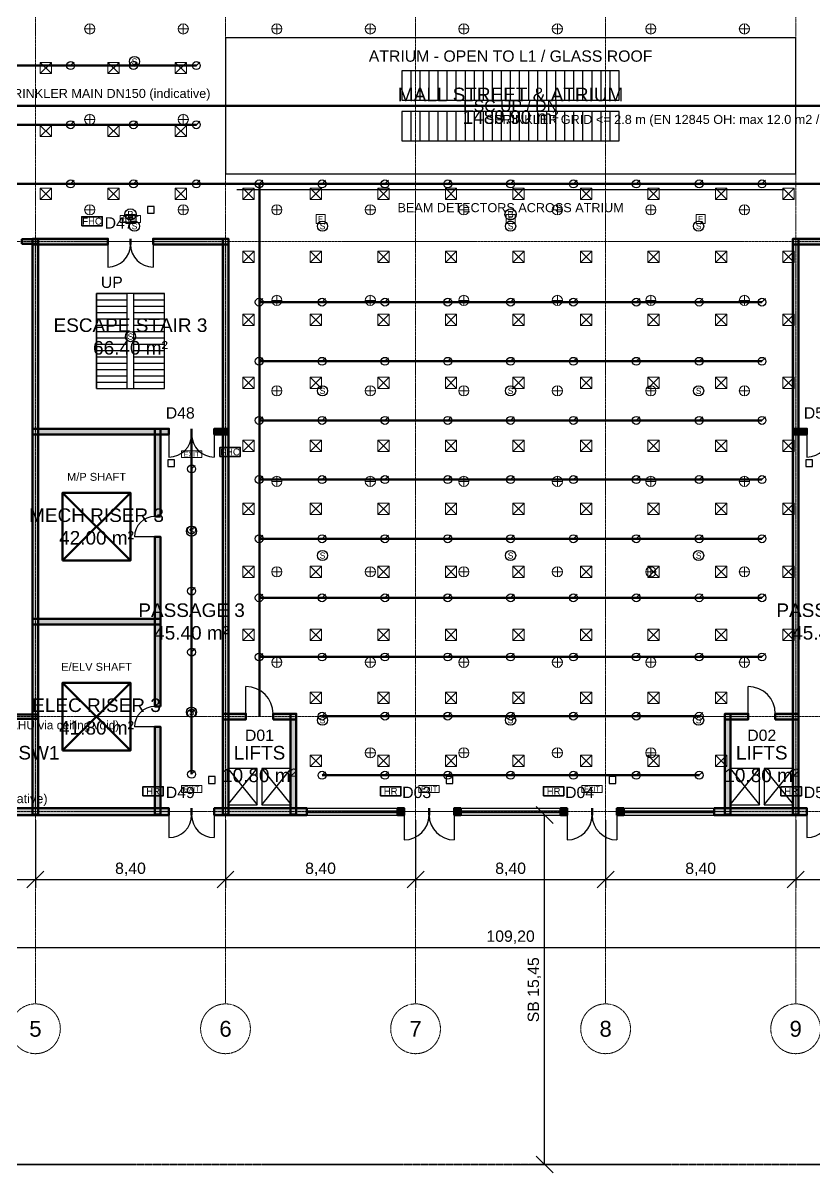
# Model space of a CAD drawing. Header units: millimetres. Extents: x -5300 to 125300, y -375 to 90375.
# Drawn here: x 38450 to 73409, y -375 to 50462 of the extents above; entities that cross this region are included whole.
import ezdxf
from ezdxf.enums import TextEntityAlignment as Align

# ---------------------------------------------------------------- set-up
doc = ezdxf.new("R2010")
doc.units = ezdxf.units.MM
doc.linetypes.add('CENTER', pattern=[5.08, 3.175, -0.635, 0.635, -0.635])
doc.linetypes.add('PHANTOM', pattern=[6.35, 3.175, -0.635, 0.635, -0.635, 0.635, -0.635])
for name, color, linetype, lineweight in [('A-ACHSEN', 1, 'CENTER', 13), ('A-FENSTER', 5, 'Continuous', 25), ('A-FLOR-EVTR', 251, 'Continuous', 25), ('A-FLOR-OTLN', 253, 'Continuous', 25), ('A-FLOR-STRS', 252, 'Continuous', 25), ('A-LAGEPLAN-GRENZE', 1, 'PHANTOM', 35), ('A-MASS', 1, 'Continuous', 18), ('A-OEFFNUNG-NR', 2, 'Continuous', 18), ('A-RAUM-STEMPEL', 2, 'Continuous', 18), ('A-SCHRAFFUR', 8, 'Continuous', 9), ('A-TUER', 3, 'Continuous', 25), ('A-WAND-TRAG', 7, 'Continuous', 50), ('E-ANNO-TEXT', 52, 'Continuous', 18), ('E-DB', 6, 'Continuous', 50), ('E-FALM', 230, 'Continuous', 25), ('E-LITE', 2, 'Continuous', 18), ('E-LITE-EMER', 40, 'Continuous', 18), ('FP-ANNO-TEXT', 14, 'Continuous', 18), ('FP-HOSE', 20, 'Continuous', 35), ('FP-SPRK-HEAD', 1, 'Continuous', 25), ('FP-SPRK-PIPE', 12, 'Continuous', 50), ('M-ANNO-TEXT', 150, 'Continuous', 18), ('M-HVAC-EQPT', 30, 'Continuous', 50), ('M-HVAC-SCD', 4, 'Continuous', 18)]:
    doc.layers.add(name, color=color, linetype=linetype, lineweight=lineweight)
doc.styles.add('DE-ARIAL', font='arial.ttf')
doc.dimstyles.new('DE-100-M', dxfattribs={"dimscale": 250, "dimtxt": 2, "dimasz": 1.5, "dimexe": 1.5, "dimexo": 1.5, "dimgap": 0.8, "dimtad": 1, "dimlfac": 0.001, "dimzin": 0, "dimtxsty": 'DE-ARIAL', "dimtsz": 1.5, "dimcen": 2.5, "dimclrd": 256, "dimclre": 256, "dimclrt": 256, "dimazin": 3, "dimtfac": 1, "dimtmove": 0, "dimatfit": 3, "dimarcsym": 0})

msp = doc.modelspace()

# ---------------------------------------------------------------- hatches: boundary and pattern name
at = {"layer": 'A-SCHRAFFUR'}
for points in [[(38400, 40700), (39100, 40700), (39100, 40900), (38400, 40900)], [(38875, 40675), (42200, 40675), (42200, 40925), (38875, 40925)], [(39125, 15475), (39125, 40925), (38875, 40925), (38875, 15475)], [(44200, 40675), (47525, 40675), (47525, 40925), (44200, 40925)], [(47525, 15475), (47525, 40925), (47275, 40925), (47275, 15475)], [(72475, 40675), (75800, 40675), (75800, 40925), (72475, 40925)], [(72725, 15475), (72725, 40925), (72475, 40925), (72475, 15475)], [(38875, 32275), (44900, 32275), (44900, 32525), (38875, 32525)], [(44525, 28650), (44525, 32525), (44275, 32525), (44275, 28650)], [(46900, 32275), (47525, 32275), (47525, 32525), (46900, 32525)], [(72475, 32275), (73100, 32275), (73100, 32525), (72475, 32525)], [(44525, 20250), (44525, 27750), (44275, 27750), (44275, 20250)], [(38875, 23875), (44525, 23875), (44525, 24125), (38875, 24125)], [(35300, 19700), (39100, 19700), (39100, 19900), (35300, 19900)], [(47275, 19675), (48300, 19675), (48300, 19925), (47275, 19925)], [(49500, 19675), (50525, 19675), (50525, 19925), (49500, 19925)], [(50525, 15475), (50525, 19925), (50275, 19925), (50275, 15475)], [(69475, 19675), (70500, 19675), (70500, 19925), (69475, 19925)], [(69725, 15475), (69725, 19925), (69475, 19925), (69475, 15475)], [(71700, 19675), (72725, 19675), (72725, 19925), (71700, 19925)], [(44525, 15475), (44525, 19350), (44275, 19350), (44275, 15475)], [(37500, 15450), (44900, 15450), (44900, 15750), (37500, 15750)], [(46900, 15450), (51000, 15450), (51000, 15750), (46900, 15750)], [(55000, 15450), (55300, 15450), (55300, 15750), (55000, 15750)], [(57500, 15450), (57800, 15450), (57800, 15750), (57500, 15750)], [(62200, 15450), (62500, 15450), (62500, 15750), (62200, 15750)], [(64700, 15450), (65000, 15450), (65000, 15750), (64700, 15750)], [(69000, 15450), (73100, 15450), (73100, 15750), (69000, 15750)]]:
    msp.add_hatch(color=256, dxfattribs=at).paths.add_polyline_path(points)

# ---------------------------------------------------------------- linework, layer by layer
at = {"layer": 'A-ACHSEN'}
for p, q in [((39000, 7100), (39000, 86500)), ((47400, 7100), (47400, 86500)), ((55800, 7100), (55800, 86500)), ((64200, 7100), (64200, 86500)), ((72600, 7100), (72600, 86500)), ((-3100, 40800), (123100, 40800)), ((-3100, 19800), (123100, 19800)), ((-3100, 15600), (123100, 15600))]:
    msp.add_line(p, q, dxfattribs=at)
for centre in [(39000, 6000), (47400, 6000), (55800, 6000), (64200, 6000), (72600, 6000)]:
    msp.add_circle(centre, 1100, dxfattribs=at)
at = {"layer": 'A-FENSTER'}
for p, q in [((51000, 15750), (55000, 15750)), ((51000, 15637.5), (55000, 15637.5)), ((51000, 15562.5), (55000, 15562.5)), ((51000, 15450), (55000, 15450)), ((57800, 15750), (62200, 15750)), ((57800, 15637.5), (62200, 15637.5)), ((57800, 15562.5), (62200, 15562.5)), ((57800, 15450), (62200, 15450)), ((65000, 15750), (69000, 15750)), ((65000, 15637.5), (69000, 15637.5)), ((65000, 15562.5), (69000, 15562.5)), ((65000, 15450), (69000, 15450))]:
    msp.add_line(p, q, dxfattribs=at)
at = {"layer": 'A-FLOR-EVTR'}
for p, q in [((55600, 47050), (55600, 48350)), ((56000, 47050), (56000, 48350)), ((56400, 47050), (56400, 48350)), ((56800, 47050), (56800, 48350)), ((57200, 47050), (57200, 48350)), ((57600, 47050), (57600, 48350)), ((58000, 47050), (58000, 48350)), ((58400, 47050), (58400, 48350)), ((58800, 47050), (58800, 48350)), ((59200, 47050), (59200, 48350)), ((59600, 47050), (59600, 48350)), ((60000, 47050), (60000, 48350)), ((60400, 47050), (60400, 48350)), ((60800, 47050), (60800, 48350)), ((61200, 47050), (61200, 48350)), ((61600, 47050), (61600, 48350)), ((62000, 47050), (62000, 48350)), ((62400, 47050), (62400, 48350)), ((62800, 47050), (62800, 48350)), ((63200, 47050), (63200, 48350)), ((63600, 47050), (63600, 48350)), ((64000, 47050), (64000, 48350)), ((64400, 47050), (64400, 48350)), ((55600, 45250), (55600, 46550)), ((56000, 45250), (56000, 46550)), ((56400, 45250), (56400, 46550)), ((56800, 45250), (56800, 46550)), ((57200, 45250), (57200, 46550)), ((57600, 45250), (57600, 46550)), ((58000, 45250), (58000, 46550)), ((58400, 45250), (58400, 46550)), ((58800, 45250), (58800, 46550)), ((59200, 45250), (59200, 46550)), ((59600, 45250), (59600, 46550)), ((60000, 45250), (60000, 46550)), ((60400, 45250), (60400, 46550)), ((60800, 45250), (60800, 46550)), ((61200, 45250), (61200, 46550)), ((61600, 45250), (61600, 46550)), ((62000, 45250), (62000, 46550)), ((62400, 45250), (62400, 46550)), ((62800, 45250), (62800, 46550)), ((63200, 45250), (63200, 46550)), ((63600, 45250), (63600, 46550)), ((64000, 45250), (64000, 46550)), ((64400, 45250), (64400, 46550)), ((47500, 15900), (48800, 17500)), ((47500, 17500), (48800, 15900)), ((49000, 15900), (50300, 17500)), ((49000, 17500), (50300, 15900)), ((69700, 15900), (71000, 17500)), ((69700, 17500), (71000, 15900)), ((71200, 15900), (72500, 17500)), ((71200, 17500), (72500, 15900))]:
    msp.add_line(p, q, dxfattribs=at)
for points in [[(55200, 47050), (64800, 47050), (64800, 48350), (55200, 48350)], [(55200, 45250), (64800, 45250), (64800, 46550), (55200, 46550)], [(47500, 15900), (48800, 15900), (48800, 17500), (47500, 17500)], [(49000, 15900), (50300, 15900), (50300, 17500), (49000, 17500)], [(69700, 15900), (71000, 15900), (71000, 17500), (69700, 17500)], [(71200, 15900), (72500, 15900), (72500, 17500), (71200, 17500)]]:
    msp.add_lwpolyline(points, close=True, dxfattribs=at)
at = {"layer": 'A-FLOR-OTLN'}
msp.add_lwpolyline([(47400, 43800), (72600, 43800), (72600, 49800), (47400, 49800)], close=True, dxfattribs=at)
at = {"layer": 'A-FLOR-STRS'}
for p, q in [((41700, 38500), (43050, 38500)), ((41700, 34300), (41700, 38500)), ((41700, 38220), (43050, 38220)), ((43050, 34300), (43050, 38500)), ((43350, 38500), (44700, 38500)), ((43350, 34300), (43350, 38500)), ((43350, 38220), (44700, 38220)), ((44700, 34300), (44700, 38500)), ((41700, 37940), (43050, 37940)), ((41700, 37660), (43050, 37660)), ((43350, 37940), (44700, 37940)), ((43350, 37660), (44700, 37660)), ((41700, 37380), (43050, 37380)), ((43350, 37380), (44700, 37380)), ((41700, 37100), (43050, 37100)), ((41700, 36820), (43050, 36820)), ((43350, 37100), (44700, 37100)), ((43350, 36820), (44700, 36820)), ((41700, 36540), (43050, 36540)), ((41700, 36260), (43050, 36260)), ((43350, 36540), (44700, 36540)), ((43350, 36260), (44700, 36260)), ((41700, 35980), (43050, 35980)), ((41700, 35700), (43050, 35700)), ((43350, 35980), (44700, 35980)), ((43350, 35700), (44700, 35700)), ((41700, 35420), (43050, 35420)), ((41700, 35140), (43050, 35140)), ((43350, 35420), (44700, 35420)), ((43350, 35140), (44700, 35140)), ((41700, 34860), (43050, 34860)), ((41700, 34580), (43050, 34580)), ((43350, 34860), (44700, 34860)), ((43350, 34580), (44700, 34580)), ((41700, 34300), (43050, 34300)), ((43350, 34300), (44700, 34300))]:
    msp.add_line(p, q, dxfattribs=at)
msp.add_lwpolyline([(41700, 34300), (44700, 34300), (44700, 38500), (41700, 38500)], close=True, dxfattribs=at)
at = {"layer": 'A-LAGEPLAN-GRENZE'}
msp.add_lwpolyline([(0, 0), (120000, 0), (120000, 90000), (0, 90000)], close=True, dxfattribs=at)
at = {"layer": 'A-TUER'}
for p, q in [((42200, 40675), (42200, 39675)), ((44200, 40675), (44200, 39675)), ((44900, 32275), (44900, 31275)), ((46900, 32275), (46900, 31275)), ((73100, 32275), (73100, 31275)), ((44275, 27750), (43375, 27750)), ((48300, 19925), (48300, 21125)), ((70500, 19925), (70500, 21125)), ((44275, 19350), (43375, 19350)), ((44900, 15450), (44900, 14450)), ((46900, 15450), (46900, 14450)), ((55300, 15450), (55300, 14350)), ((57500, 15450), (57500, 14350)), ((62500, 15450), (62500, 14350)), ((64700, 15450), (64700, 14350)), ((73100, 15450), (73100, 14450))]:
    msp.add_line(p, q, dxfattribs=at)
for centre, radius, start, end in [((42200, 40675), 1000, -90, 0), ((44200, 40675), 1000, 180, -90), ((44900, 32275), 1000, -90, 0), ((46900, 32275), 1000, 180, -90), ((73100, 32275), 1000, -90, 0), ((44275, 27750), 900, 90, 180), ((48300, 19925), 1200, 0, 90), ((70500, 19925), 1200, 0, 90), ((44275, 19350), 900, 90, 180), ((44900, 15450), 1000, -90, 0), ((46900, 15450), 1000, 180, -90), ((55300, 15450), 1100, -90, 0), ((57500, 15450), 1100, 180, -90), ((62500, 15450), 1100, -90, 0), ((64700, 15450), 1100, 180, -90), ((73100, 15450), 1000, -90, 0)]:
    msp.add_arc(centre, radius, start, end, dxfattribs=at)
at = {"layer": 'A-WAND-TRAG'}
for p, q in [((42200, 40675), (42200, 40925)), ((43200, 40675), (43200, 40925)), ((43200, 40675), (43200, 40925)), ((44200, 40675), (44200, 40925)), ((44900, 32275), (44900, 32525)), ((45900, 32275), (45900, 32525)), ((45900, 32275), (45900, 32525)), ((46900, 32275), (46900, 32525)), ((73100, 32275), (73100, 32525)), ((44525, 28650), (44275, 28650)), ((44525, 27750), (44275, 27750)), ((44525, 20250), (44275, 20250)), ((48300, 19675), (48300, 19925)), ((49500, 19675), (49500, 19925)), ((70500, 19675), (70500, 19925)), ((71700, 19675), (71700, 19925)), ((44525, 19350), (44275, 19350)), ((44900, 15450), (44900, 15750)), ((45900, 15450), (45900, 15750)), ((45900, 15450), (45900, 15750)), ((46900, 15450), (46900, 15750)), ((51000, 15450), (51000, 15750)), ((55000, 15450), (55000, 15750)), ((55300, 15450), (55300, 15750)), ((56400, 15450), (56400, 15750)), ((56400, 15450), (56400, 15750)), ((57500, 15450), (57500, 15750)), ((57800, 15450), (57800, 15750)), ((62200, 15450), (62200, 15750)), ((62500, 15450), (62500, 15750)), ((63600, 15450), (63600, 15750)), ((63600, 15450), (63600, 15750)), ((64700, 15450), (64700, 15750)), ((65000, 15450), (65000, 15750)), ((69000, 15450), (69000, 15750)), ((73100, 15450), (73100, 15750))]:
    msp.add_line(p, q, dxfattribs=at)
for points in [[(38400, 40700), (39100, 40700), (39100, 40900), (38400, 40900)], [(38875, 40675), (42200, 40675), (42200, 40925), (38875, 40925)], [(39125, 15475), (39125, 40925), (38875, 40925), (38875, 15475)], [(44200, 40675), (47525, 40675), (47525, 40925), (44200, 40925)], [(47525, 15475), (47525, 40925), (47275, 40925), (47275, 15475)], [(72475, 40675), (75800, 40675), (75800, 40925), (72475, 40925)], [(72725, 15475), (72725, 40925), (72475, 40925), (72475, 15475)], [(38875, 32275), (44900, 32275), (44900, 32525), (38875, 32525)], [(44525, 28650), (44525, 32525), (44275, 32525), (44275, 28650)], [(46900, 32275), (47525, 32275), (47525, 32525), (46900, 32525)], [(72475, 32275), (73100, 32275), (73100, 32525), (72475, 32525)], [(44525, 20250), (44525, 27750), (44275, 27750), (44275, 20250)], [(38875, 23875), (44525, 23875), (44525, 24125), (38875, 24125)], [(35300, 19700), (39100, 19700), (39100, 19900), (35300, 19900)], [(47275, 19675), (48300, 19675), (48300, 19925), (47275, 19925)], [(49500, 19675), (50525, 19675), (50525, 19925), (49500, 19925)], [(50525, 15475), (50525, 19925), (50275, 19925), (50275, 15475)], [(69475, 19675), (70500, 19675), (70500, 19925), (69475, 19925)], [(69725, 15475), (69725, 19925), (69475, 19925), (69475, 15475)], [(71700, 19675), (72725, 19675), (72725, 19925), (71700, 19925)], [(44525, 15475), (44525, 19350), (44275, 19350), (44275, 15475)], [(37500, 15450), (44900, 15450), (44900, 15750), (37500, 15750)], [(46900, 15450), (51000, 15450), (51000, 15750), (46900, 15750)], [(55000, 15450), (55300, 15450), (55300, 15750), (55000, 15750)], [(57500, 15450), (57800, 15450), (57800, 15750), (57500, 15750)], [(62200, 15450), (62500, 15450), (62500, 15750), (62200, 15750)], [(64700, 15450), (65000, 15450), (65000, 15750), (64700, 15750)], [(69000, 15450), (73100, 15450), (73100, 15750), (69000, 15750)]]:
    msp.add_lwpolyline(points, close=True, dxfattribs=at)
at = {"layer": 'E-DB'}
for p, q in [((40200, 18300), (43200, 21300)), ((40200, 21300), (43200, 18300))]:
    msp.add_line(p, q, dxfattribs=at)
msp.add_lwpolyline([(40200, 18300), (43200, 18300), (43200, 21300), (40200, 21300)], close=True, dxfattribs=at)
at = {"layer": 'E-FALM'}
msp.add_line((47900, 43100), (72100, 43100), dxfattribs=at)
for points in [[(43950, 42050), (44250, 42050), (44250, 42350), (43950, 42350)], [(44850, 30850), (45150, 30850), (45150, 31150), (44850, 31150)], [(73050, 30850), (73350, 30850), (73350, 31150), (73050, 31150)], [(46650, 16850), (46950, 16850), (46950, 17150), (46650, 17150)], [(57150, 16850), (57450, 16850), (57450, 17150), (57150, 17150)], [(64350, 16850), (64650, 16850), (64650, 17150), (64350, 17150)]]:
    msp.add_lwpolyline(points, close=True, dxfattribs=at)
for centre, radius in [((43377.778, 48760), 225), ((43200, 42000), 250), ((60000, 42000), 250), ((43377.778, 41480), 225), ((51688.889, 41480), 225), ((60000, 41480), 225), ((68311.111, 41480), 225), ((43200, 36600), 225), ((51688.889, 34200), 225), ((60000, 34200), 225), ((68311.111, 34200), 225), ((45900, 28000), 225), ((51688.889, 26920), 225), ((60000, 26920), 225), ((68311.111, 26920), 225), ((45900, 20000), 225), ((51688.889, 19640), 225), ((60000, 19640), 225), ((68311.111, 19640), 225)]:
    msp.add_circle(centre, radius, dxfattribs=at)
at = {"layer": 'E-LITE'}
for p, q in [((41400, 49975), (41400, 50425)), ((45533.333, 49975), (45533.333, 50425)), ((49666.667, 49975), (49666.667, 50425)), ((53800, 49975), (53800, 50425)), ((57933.333, 49975), (57933.333, 50425)), ((62066.667, 49975), (62066.667, 50425)), ((66200, 49975), (66200, 50425)), ((70333.333, 49975), (70333.333, 50425)), ((41175, 50200), (41625, 50200)), ((45308.333, 50200), (45758.333, 50200)), ((49441.667, 50200), (49891.667, 50200)), ((53575, 50200), (54025, 50200)), ((57708.333, 50200), (58158.333, 50200)), ((61841.667, 50200), (62291.667, 50200)), ((65975, 50200), (66425, 50200)), ((70108.333, 50200), (70558.333, 50200)), ((41400, 45975), (41400, 46425)), ((45533.333, 45975), (45533.333, 46425)), ((41175, 46200), (41625, 46200)), ((45308.333, 46200), (45758.333, 46200)), ((41175, 42200), (41625, 42200)), ((41400, 41975), (41400, 42425)), ((45308.333, 42200), (45758.333, 42200)), ((45533.333, 41975), (45533.333, 42425)), ((49441.667, 42200), (49891.667, 42200)), ((49666.667, 41975), (49666.667, 42425)), ((53575, 42200), (54025, 42200)), ((53800, 41975), (53800, 42425)), ((57708.333, 42200), (58158.333, 42200)), ((57933.333, 41975), (57933.333, 42425)), ((61841.667, 42200), (62291.667, 42200)), ((62066.667, 41975), (62066.667, 42425)), ((65975, 42200), (66425, 42200)), ((66200, 41975), (66200, 42425)), ((70108.333, 42200), (70558.333, 42200)), ((70333.333, 41975), (70333.333, 42425)), ((49441.667, 38200), (49891.667, 38200)), ((49666.667, 37975), (49666.667, 38425)), ((53575, 38200), (54025, 38200)), ((53800, 37975), (53800, 38425)), ((57708.333, 38200), (58158.333, 38200)), ((57933.333, 37975), (57933.333, 38425)), ((61841.667, 38200), (62291.667, 38200)), ((62066.667, 37975), (62066.667, 38425)), ((65975, 38200), (66425, 38200)), ((66200, 37975), (66200, 38425)), ((70108.333, 38200), (70558.333, 38200)), ((70333.333, 37975), (70333.333, 38425)), ((49441.667, 34200), (49891.667, 34200)), ((49666.667, 33975), (49666.667, 34425)), ((53575, 34200), (54025, 34200)), ((53800, 33975), (53800, 34425)), ((57708.333, 34200), (58158.333, 34200)), ((57933.333, 33975), (57933.333, 34425)), ((61841.667, 34200), (62291.667, 34200)), ((62066.667, 33975), (62066.667, 34425)), ((65975, 34200), (66425, 34200)), ((66200, 33975), (66200, 34425)), ((70108.333, 34200), (70558.333, 34200)), ((70333.333, 33975), (70333.333, 34425)), ((49441.667, 30200), (49891.667, 30200)), ((49666.667, 29975), (49666.667, 30425)), ((53575, 30200), (54025, 30200)), ((53800, 29975), (53800, 30425)), ((57708.333, 30200), (58158.333, 30200)), ((57933.333, 29975), (57933.333, 30425)), ((61841.667, 30200), (62291.667, 30200)), ((62066.667, 29975), (62066.667, 30425)), ((65975, 30200), (66425, 30200)), ((66200, 29975), (66200, 30425)), ((70108.333, 30200), (70558.333, 30200)), ((70333.333, 29975), (70333.333, 30425)), ((49441.667, 26200), (49891.667, 26200)), ((49666.667, 25975), (49666.667, 26425)), ((53575, 26200), (54025, 26200)), ((53800, 25975), (53800, 26425)), ((57708.333, 26200), (58158.333, 26200)), ((57933.333, 25975), (57933.333, 26425)), ((61841.667, 26200), (62291.667, 26200)), ((62066.667, 25975), (62066.667, 26425)), ((65975, 26200), (66425, 26200)), ((66200, 25975), (66200, 26425)), ((70108.333, 26200), (70558.333, 26200)), ((70333.333, 25975), (70333.333, 26425)), ((49666.667, 21975), (49666.667, 22425)), ((53800, 21975), (53800, 22425)), ((57933.333, 21975), (57933.333, 22425)), ((62066.667, 21975), (62066.667, 22425)), ((66200, 21975), (66200, 22425)), ((70333.333, 21975), (70333.333, 22425)), ((49441.667, 22200), (49891.667, 22200)), ((53575, 22200), (54025, 22200)), ((57708.333, 22200), (58158.333, 22200)), ((61841.667, 22200), (62291.667, 22200)), ((65975, 22200), (66425, 22200)), ((70108.333, 22200), (70558.333, 22200)), ((53800, 17975), (53800, 18425)), ((57933.333, 17975), (57933.333, 18425)), ((62066.667, 17975), (62066.667, 18425)), ((66200, 17975), (66200, 18425)), ((53575, 18200), (54025, 18200)), ((57708.333, 18200), (58158.333, 18200)), ((61841.667, 18200), (62291.667, 18200)), ((65975, 18200), (66425, 18200))]:
    msp.add_line(p, q, dxfattribs=at)
for centre in [(41400, 50200), (45533.333, 50200), (49666.667, 50200), (53800, 50200), (57933.333, 50200), (62066.667, 50200), (66200, 50200), (70333.333, 50200), (41400, 46200), (45533.333, 46200), (41400, 42200), (45533.333, 42200), (49666.667, 42200), (53800, 42200), (57933.333, 42200), (62066.667, 42200), (66200, 42200), (70333.333, 42200), (49666.667, 38200), (53800, 38200), (57933.333, 38200), (62066.667, 38200), (66200, 38200), (70333.333, 38200), (49666.667, 34200), (53800, 34200), (57933.333, 34200), (62066.667, 34200), (66200, 34200), (70333.333, 34200), (49666.667, 30200), (53800, 30200), (57933.333, 30200), (62066.667, 30200), (66200, 30200), (70333.333, 30200), (49666.667, 26200), (53800, 26200), (57933.333, 26200), (62066.667, 26200), (66200, 26200), (70333.333, 26200), (49666.667, 22200), (53800, 22200), (57933.333, 22200), (62066.667, 22200), (66200, 22200), (70333.333, 22200), (53800, 18200), (57933.333, 18200), (62066.667, 18200), (66200, 18200)]:
    msp.add_circle(centre, 225, dxfattribs=at)
at = {"layer": 'E-LITE-EMER'}
for points in [[(42750, 41650), (43650, 41650), (43650, 41950), (42750, 41950)], [(43000, 41600), (43400, 41600), (43400, 42000), (43000, 42000)], [(51400, 41600), (51800, 41600), (51800, 42000), (51400, 42000)], [(59800, 41600), (60200, 41600), (60200, 42000), (59800, 42000)], [(68200, 41600), (68600, 41600), (68600, 42000), (68200, 42000)], [(45450, 31250), (46350, 31250), (46350, 31550), (45450, 31550)], [(45450, 16450), (46350, 16450), (46350, 16750), (45450, 16750)], [(55950, 16450), (56850, 16450), (56850, 16750), (55950, 16750)], [(63150, 16450), (64050, 16450), (64050, 16750), (63150, 16750)]]:
    msp.add_lwpolyline(points, close=True, dxfattribs=at)
at = {"layer": 'FP-HOSE'}
for points in [[(41050, 41500), (41950, 41500), (41950, 41900), (41050, 41900)], [(47150, 31300), (48050, 31300), (48050, 31700), (47150, 31700)], [(43750, 16300), (44650, 16300), (44650, 16700), (43750, 16700)], [(54250, 16300), (55150, 16300), (55150, 16700), (54250, 16700)], [(61450, 16300), (62350, 16300), (62350, 16700), (61450, 16700)], [(71950, 16300), (72850, 16300), (72850, 16700), (71950, 16700)]]:
    msp.add_lwpolyline(points, close=True, dxfattribs=at)
at = {"layer": 'FP-SPRK-HEAD'}
for p, q in [((40555.556, 48578.571), (40713.056, 48736.071)), ((43333.333, 48578.571), (43490.833, 48736.071)), ((46111.111, 48578.571), (46268.611, 48736.071)), ((40555.556, 45964.286), (40713.056, 46121.786)), ((43333.333, 45964.286), (43490.833, 46121.786)), ((46111.111, 45964.286), (46268.611, 46121.786)), ((40555.556, 43350), (40713.056, 43507.5)), ((43333.333, 43350), (43490.833, 43507.5)), ((46111.111, 43350), (46268.611, 43507.5)), ((48888.889, 43350), (49046.389, 43507.5)), ((51666.667, 43350), (51824.167, 43507.5)), ((54444.444, 43350), (54601.944, 43507.5)), ((57222.222, 43350), (57379.722, 43507.5)), ((60000, 43350), (60157.5, 43507.5)), ((62777.778, 43350), (62935.278, 43507.5)), ((65555.556, 43350), (65713.056, 43507.5)), ((68333.333, 43350), (68490.833, 43507.5)), ((71111.111, 43350), (71268.611, 43507.5)), ((48888.889, 38121.429), (49046.389, 38278.929)), ((51666.667, 38121.429), (51824.167, 38278.929)), ((54444.444, 38121.429), (54601.944, 38278.929)), ((57222.222, 38121.429), (57379.722, 38278.929)), ((60000, 38121.429), (60157.5, 38278.929)), ((62777.778, 38121.429), (62935.278, 38278.929)), ((65555.556, 38121.429), (65713.056, 38278.929)), ((68333.333, 38121.429), (68490.833, 38278.929)), ((71111.111, 38121.429), (71268.611, 38278.929)), ((48888.889, 35507.143), (49046.389, 35664.643)), ((51666.667, 35507.143), (51824.167, 35664.643)), ((54444.444, 35507.143), (54601.944, 35664.643)), ((57222.222, 35507.143), (57379.722, 35664.643)), ((60000, 35507.143), (60157.5, 35664.643)), ((62777.778, 35507.143), (62935.278, 35664.643)), ((65555.556, 35507.143), (65713.056, 35664.643)), ((68333.333, 35507.143), (68490.833, 35664.643)), ((71111.111, 35507.143), (71268.611, 35664.643)), ((48888.889, 32892.857), (49046.389, 33050.357)), ((51666.667, 32892.857), (51824.167, 33050.357)), ((54444.444, 32892.857), (54601.944, 33050.357)), ((57222.222, 32892.857), (57379.722, 33050.357)), ((60000, 32892.857), (60157.5, 33050.357)), ((62777.778, 32892.857), (62935.278, 33050.357)), ((65555.556, 32892.857), (65713.056, 33050.357)), ((68333.333, 32892.857), (68490.833, 33050.357)), ((71111.111, 32892.857), (71268.611, 33050.357)), ((45900, 30750), (46057.5, 30907.5)), ((48888.889, 30278.571), (49046.389, 30436.071)), ((51666.667, 30278.571), (51824.167, 30436.071)), ((54444.444, 30278.571), (54601.944, 30436.071)), ((57222.222, 30278.571), (57379.722, 30436.071)), ((60000, 30278.571), (60157.5, 30436.071)), ((62777.778, 30278.571), (62935.278, 30436.071)), ((65555.556, 30278.571), (65713.056, 30436.071)), ((68333.333, 30278.571), (68490.833, 30436.071)), ((71111.111, 30278.571), (71268.611, 30436.071)), ((45900, 28050), (46057.5, 28207.5)), ((48888.889, 27664.286), (49046.389, 27821.786)), ((51666.667, 27664.286), (51824.167, 27821.786)), ((54444.444, 27664.286), (54601.944, 27821.786)), ((57222.222, 27664.286), (57379.722, 27821.786)), ((60000, 27664.286), (60157.5, 27821.786)), ((62777.778, 27664.286), (62935.278, 27821.786)), ((65555.556, 27664.286), (65713.056, 27821.786)), ((68333.333, 27664.286), (68490.833, 27821.786)), ((71111.111, 27664.286), (71268.611, 27821.786)), ((45900, 25350), (46057.5, 25507.5)), ((48888.889, 25050), (49046.389, 25207.5)), ((51666.667, 25050), (51824.167, 25207.5)), ((54444.444, 25050), (54601.944, 25207.5)), ((57222.222, 25050), (57379.722, 25207.5)), ((60000, 25050), (60157.5, 25207.5)), ((62777.778, 25050), (62935.278, 25207.5)), ((65555.556, 25050), (65713.056, 25207.5)), ((68333.333, 25050), (68490.833, 25207.5)), ((71111.111, 25050), (71268.611, 25207.5)), ((45900, 22650), (46057.5, 22807.5)), ((48888.889, 22435.714), (49046.389, 22593.214)), ((51666.667, 22435.714), (51824.167, 22593.214)), ((54444.444, 22435.714), (54601.944, 22593.214)), ((57222.222, 22435.714), (57379.722, 22593.214)), ((60000, 22435.714), (60157.5, 22593.214)), ((62777.778, 22435.714), (62935.278, 22593.214)), ((65555.556, 22435.714), (65713.056, 22593.214)), ((68333.333, 22435.714), (68490.833, 22593.214)), ((71111.111, 22435.714), (71268.611, 22593.214)), ((45900, 19950), (46057.5, 20107.5)), ((51666.667, 19821.429), (51824.167, 19978.929)), ((54444.444, 19821.429), (54601.944, 19978.929)), ((57222.222, 19821.429), (57379.722, 19978.929)), ((60000, 19821.429), (60157.5, 19978.929)), ((62777.778, 19821.429), (62935.278, 19978.929)), ((65555.556, 19821.429), (65713.056, 19978.929)), ((68333.333, 19821.429), (68490.833, 19978.929)), ((45900, 17250), (46057.5, 17407.5)), ((51666.667, 17207.143), (51824.167, 17364.643)), ((54444.444, 17207.143), (54601.944, 17364.643)), ((57222.222, 17207.143), (57379.722, 17364.643)), ((60000, 17207.143), (60157.5, 17364.643)), ((62777.778, 17207.143), (62935.278, 17364.643)), ((65555.556, 17207.143), (65713.056, 17364.643)), ((68333.333, 17207.143), (68490.833, 17364.643))]:
    msp.add_line(p, q, dxfattribs=at)
for centre in [(40555.556, 48578.571), (43333.333, 48578.571), (46111.111, 48578.571), (40555.556, 45964.286), (43333.333, 45964.286), (46111.111, 45964.286), (40555.556, 43350), (43333.333, 43350), (46111.111, 43350), (48888.889, 43350), (51666.667, 43350), (54444.444, 43350), (57222.222, 43350), (60000, 43350), (62777.778, 43350), (65555.556, 43350), (68333.333, 43350), (71111.111, 43350), (48888.889, 38121.429), (51666.667, 38121.429), (54444.444, 38121.429), (57222.222, 38121.429), (60000, 38121.429), (62777.778, 38121.429), (65555.556, 38121.429), (68333.333, 38121.429), (71111.111, 38121.429), (48888.889, 35507.143), (51666.667, 35507.143), (54444.444, 35507.143), (57222.222, 35507.143), (60000, 35507.143), (62777.778, 35507.143), (65555.556, 35507.143), (68333.333, 35507.143), (71111.111, 35507.143), (48888.889, 32892.857), (51666.667, 32892.857), (54444.444, 32892.857), (57222.222, 32892.857), (60000, 32892.857), (62777.778, 32892.857), (65555.556, 32892.857), (68333.333, 32892.857), (71111.111, 32892.857), (45900, 30750), (48888.889, 30278.571), (51666.667, 30278.571), (54444.444, 30278.571), (57222.222, 30278.571), (60000, 30278.571), (62777.778, 30278.571), (65555.556, 30278.571), (68333.333, 30278.571), (71111.111, 30278.571), (45900, 28050), (48888.889, 27664.286), (51666.667, 27664.286), (54444.444, 27664.286), (57222.222, 27664.286), (60000, 27664.286), (62777.778, 27664.286), (65555.556, 27664.286), (68333.333, 27664.286), (71111.111, 27664.286), (45900, 25350), (48888.889, 25050), (51666.667, 25050), (54444.444, 25050), (57222.222, 25050), (60000, 25050), (62777.778, 25050), (65555.556, 25050), (68333.333, 25050), (71111.111, 25050), (45900, 22650), (48888.889, 22435.714), (51666.667, 22435.714), (54444.444, 22435.714), (57222.222, 22435.714), (60000, 22435.714), (62777.778, 22435.714), (65555.556, 22435.714), (68333.333, 22435.714), (71111.111, 22435.714), (45900, 19950), (51666.667, 19821.429), (54444.444, 19821.429), (57222.222, 19821.429), (60000, 19821.429), (62777.778, 19821.429), (65555.556, 19821.429), (68333.333, 19821.429), (45900, 17250), (51666.667, 17207.143), (54444.444, 17207.143), (57222.222, 17207.143), (60000, 17207.143), (62777.778, 17207.143), (65555.556, 17207.143), (68333.333, 17207.143)]:
    msp.add_circle(centre, 175, dxfattribs=at)
at = {"layer": 'FP-SPRK-PIPE'}
for p, q in [((37777.778, 48578.571), (40555.556, 48578.571)), ((40555.556, 48578.571), (43333.333, 48578.571)), ((43333.333, 48578.571), (46111.111, 48578.571)), ((22800, 46800), (97200, 46800)), ((37777.778, 45964.286), (40555.556, 45964.286)), ((40555.556, 45964.286), (43333.333, 45964.286)), ((43333.333, 45964.286), (46111.111, 45964.286)), ((23888.889, 43350), (48900, 43350)), ((37777.778, 43350), (40555.556, 43350)), ((40555.556, 43350), (43333.333, 43350)), ((43333.333, 43350), (46111.111, 43350)), ((46111.111, 43350), (48888.889, 43350)), ((48888.889, 43350), (51666.667, 43350)), ((48900, 43350), (48900, 19800)), ((51666.667, 43350), (54444.444, 43350)), ((54444.444, 43350), (57222.222, 43350)), ((57222.222, 43350), (60000, 43350)), ((60000, 43350), (62777.778, 43350)), ((62777.778, 43350), (65555.556, 43350)), ((65555.556, 43350), (68333.333, 43350)), ((68333.333, 43350), (71111.111, 43350)), ((71111.111, 43350), (73888.889, 43350)), ((48888.889, 38121.429), (51666.667, 38121.429)), ((51666.667, 38121.429), (54444.444, 38121.429)), ((54444.444, 38121.429), (57222.222, 38121.429)), ((57222.222, 38121.429), (60000, 38121.429)), ((60000, 38121.429), (62777.778, 38121.429)), ((62777.778, 38121.429), (65555.556, 38121.429)), ((65555.556, 38121.429), (68333.333, 38121.429)), ((68333.333, 38121.429), (71111.111, 38121.429)), ((48888.889, 35507.143), (51666.667, 35507.143)), ((51666.667, 35507.143), (54444.444, 35507.143)), ((54444.444, 35507.143), (57222.222, 35507.143)), ((57222.222, 35507.143), (60000, 35507.143)), ((60000, 35507.143), (62777.778, 35507.143)), ((62777.778, 35507.143), (65555.556, 35507.143)), ((65555.556, 35507.143), (68333.333, 35507.143)), ((68333.333, 35507.143), (71111.111, 35507.143)), ((48888.889, 32892.857), (51666.667, 32892.857)), ((51666.667, 32892.857), (54444.444, 32892.857)), ((54444.444, 32892.857), (57222.222, 32892.857)), ((57222.222, 32892.857), (60000, 32892.857)), ((60000, 32892.857), (62777.778, 32892.857)), ((62777.778, 32892.857), (65555.556, 32892.857)), ((65555.556, 32892.857), (68333.333, 32892.857)), ((68333.333, 32892.857), (71111.111, 32892.857)), ((45900, 17250), (45900, 32400)), ((45900, 28050), (45900, 30750)), ((48888.889, 30278.571), (51666.667, 30278.571)), ((51666.667, 30278.571), (54444.444, 30278.571)), ((54444.444, 30278.571), (57222.222, 30278.571)), ((57222.222, 30278.571), (60000, 30278.571)), ((60000, 30278.571), (62777.778, 30278.571)), ((62777.778, 30278.571), (65555.556, 30278.571)), ((65555.556, 30278.571), (68333.333, 30278.571)), ((68333.333, 30278.571), (71111.111, 30278.571)), ((45900, 25350), (45900, 28050)), ((48888.889, 27664.286), (51666.667, 27664.286)), ((51666.667, 27664.286), (54444.444, 27664.286)), ((54444.444, 27664.286), (57222.222, 27664.286)), ((57222.222, 27664.286), (60000, 27664.286)), ((60000, 27664.286), (62777.778, 27664.286)), ((62777.778, 27664.286), (65555.556, 27664.286)), ((65555.556, 27664.286), (68333.333, 27664.286)), ((68333.333, 27664.286), (71111.111, 27664.286)), ((45900, 22650), (45900, 25350)), ((48888.889, 25050), (51666.667, 25050)), ((51666.667, 25050), (54444.444, 25050)), ((54444.444, 25050), (57222.222, 25050)), ((57222.222, 25050), (60000, 25050)), ((60000, 25050), (62777.778, 25050)), ((62777.778, 25050), (65555.556, 25050)), ((65555.556, 25050), (68333.333, 25050)), ((68333.333, 25050), (71111.111, 25050)), ((45900, 19950), (45900, 22650)), ((48888.889, 22435.714), (51666.667, 22435.714)), ((51666.667, 22435.714), (54444.444, 22435.714)), ((54444.444, 22435.714), (57222.222, 22435.714)), ((57222.222, 22435.714), (60000, 22435.714)), ((60000, 22435.714), (62777.778, 22435.714)), ((62777.778, 22435.714), (65555.556, 22435.714)), ((65555.556, 22435.714), (68333.333, 22435.714)), ((68333.333, 22435.714), (71111.111, 22435.714)), ((45900, 17250), (45900, 19950)), ((51666.667, 19821.429), (54444.444, 19821.429)), ((54444.444, 19821.429), (57222.222, 19821.429)), ((57222.222, 19821.429), (60000, 19821.429)), ((60000, 19821.429), (62777.778, 19821.429)), ((62777.778, 19821.429), (65555.556, 19821.429)), ((65555.556, 19821.429), (68333.333, 19821.429)), ((45900, 17250), (45900, 17250)), ((51666.667, 17207.143), (54444.444, 17207.143)), ((54444.444, 17207.143), (57222.222, 17207.143)), ((57222.222, 17207.143), (60000, 17207.143)), ((60000, 17207.143), (62777.778, 17207.143)), ((62777.778, 17207.143), (65555.556, 17207.143)), ((65555.556, 17207.143), (68333.333, 17207.143))]:
    msp.add_line(p, q, dxfattribs=at)
at = {"layer": 'M-HVAC-EQPT'}
for p, q in [((40200, 26700), (43200, 29700)), ((40200, 29700), (43200, 26700))]:
    msp.add_line(p, q, dxfattribs=at)
msp.add_lwpolyline([(40200, 26700), (43200, 26700), (43200, 29700), (40200, 29700)], close=True, dxfattribs=at)
at = {"layer": 'M-HVAC-SCD'}
for p, q in [((39212, 48223.077), (39712, 48723.077)), ((39212, 48723.077), (39712, 48223.077)), ((42196, 48223.077), (42696, 48723.077)), ((42196, 48723.077), (42696, 48223.077)), ((45180, 48223.077), (45680, 48723.077)), ((45180, 48723.077), (45680, 48223.077)), ((39212, 45438.462), (39712, 45938.462)), ((39212, 45938.462), (39712, 45438.462)), ((42196, 45438.462), (42696, 45938.462)), ((42196, 45938.462), (42696, 45438.462)), ((45180, 45438.462), (45680, 45938.462)), ((45180, 45938.462), (45680, 45438.462)), ((39212, 42653.846), (39712, 43153.846)), ((39212, 43153.846), (39712, 42653.846)), ((42196, 42653.846), (42696, 43153.846)), ((42196, 43153.846), (42696, 42653.846)), ((45180, 42653.846), (45680, 43153.846)), ((45180, 43153.846), (45680, 42653.846)), ((48164, 42653.846), (48664, 43153.846)), ((48164, 43153.846), (48664, 42653.846)), ((51148, 42653.846), (51648, 43153.846)), ((51148, 43153.846), (51648, 42653.846)), ((54132, 42653.846), (54632, 43153.846)), ((54132, 43153.846), (54632, 42653.846)), ((57116, 42653.846), (57616, 43153.846)), ((57116, 43153.846), (57616, 42653.846)), ((60100, 42653.846), (60600, 43153.846)), ((60100, 43153.846), (60600, 42653.846)), ((63084, 42653.846), (63584, 43153.846)), ((63084, 43153.846), (63584, 42653.846)), ((66068, 42653.846), (66568, 43153.846)), ((66068, 43153.846), (66568, 42653.846)), ((69052, 42653.846), (69552, 43153.846)), ((69052, 43153.846), (69552, 42653.846)), ((72036, 42653.846), (72536, 43153.846)), ((72036, 43153.846), (72536, 42653.846)), ((48164, 39869.231), (48664, 40369.231)), ((48164, 40369.231), (48664, 39869.231)), ((51148, 39869.231), (51648, 40369.231)), ((51148, 40369.231), (51648, 39869.231)), ((54132, 39869.231), (54632, 40369.231)), ((54132, 40369.231), (54632, 39869.231)), ((57116, 39869.231), (57616, 40369.231)), ((57116, 40369.231), (57616, 39869.231)), ((60100, 39869.231), (60600, 40369.231)), ((60100, 40369.231), (60600, 39869.231)), ((63084, 39869.231), (63584, 40369.231)), ((63084, 40369.231), (63584, 39869.231)), ((66068, 39869.231), (66568, 40369.231)), ((66068, 40369.231), (66568, 39869.231)), ((69052, 39869.231), (69552, 40369.231)), ((69052, 40369.231), (69552, 39869.231)), ((72036, 39869.231), (72536, 40369.231)), ((72036, 40369.231), (72536, 39869.231)), ((48164, 37084.615), (48664, 37584.615)), ((48164, 37584.615), (48664, 37084.615)), ((51148, 37084.615), (51648, 37584.615)), ((51148, 37584.615), (51648, 37084.615)), ((54132, 37084.615), (54632, 37584.615)), ((54132, 37584.615), (54632, 37084.615)), ((57116, 37084.615), (57616, 37584.615)), ((57116, 37584.615), (57616, 37084.615)), ((60100, 37084.615), (60600, 37584.615)), ((60100, 37584.615), (60600, 37084.615)), ((63084, 37084.615), (63584, 37584.615)), ((63084, 37584.615), (63584, 37084.615)), ((66068, 37084.615), (66568, 37584.615)), ((66068, 37584.615), (66568, 37084.615)), ((69052, 37084.615), (69552, 37584.615)), ((69052, 37584.615), (69552, 37084.615)), ((72036, 37084.615), (72536, 37584.615)), ((72036, 37584.615), (72536, 37084.615)), ((48164, 34300), (48664, 34800)), ((48164, 34800), (48664, 34300)), ((51148, 34300), (51648, 34800)), ((51148, 34800), (51648, 34300)), ((54132, 34300), (54632, 34800)), ((54132, 34800), (54632, 34300)), ((57116, 34300), (57616, 34800)), ((57116, 34800), (57616, 34300)), ((60100, 34300), (60600, 34800)), ((60100, 34800), (60600, 34300)), ((63084, 34300), (63584, 34800)), ((63084, 34800), (63584, 34300)), ((66068, 34300), (66568, 34800)), ((66068, 34800), (66568, 34300)), ((69052, 34300), (69552, 34800)), ((69052, 34800), (69552, 34300)), ((72036, 34300), (72536, 34800)), ((72036, 34800), (72536, 34300)), ((48164, 31515.385), (48664, 32015.385)), ((48164, 32015.385), (48664, 31515.385)), ((51148, 31515.385), (51648, 32015.385)), ((51148, 32015.385), (51648, 31515.385)), ((54132, 31515.385), (54632, 32015.385)), ((54132, 32015.385), (54632, 31515.385)), ((57116, 31515.385), (57616, 32015.385)), ((57116, 32015.385), (57616, 31515.385)), ((60100, 31515.385), (60600, 32015.385)), ((60100, 32015.385), (60600, 31515.385)), ((63084, 31515.385), (63584, 32015.385)), ((63084, 32015.385), (63584, 31515.385)), ((66068, 31515.385), (66568, 32015.385)), ((66068, 32015.385), (66568, 31515.385)), ((69052, 31515.385), (69552, 32015.385)), ((69052, 32015.385), (69552, 31515.385)), ((72036, 31515.385), (72536, 32015.385)), ((72036, 32015.385), (72536, 31515.385)), ((48164, 28730.769), (48664, 29230.769)), ((48164, 29230.769), (48664, 28730.769)), ((51148, 28730.769), (51648, 29230.769)), ((51148, 29230.769), (51648, 28730.769)), ((54132, 28730.769), (54632, 29230.769)), ((54132, 29230.769), (54632, 28730.769)), ((57116, 28730.769), (57616, 29230.769)), ((57116, 29230.769), (57616, 28730.769)), ((60100, 28730.769), (60600, 29230.769)), ((60100, 29230.769), (60600, 28730.769)), ((63084, 28730.769), (63584, 29230.769)), ((63084, 29230.769), (63584, 28730.769)), ((66068, 28730.769), (66568, 29230.769)), ((66068, 29230.769), (66568, 28730.769)), ((69052, 28730.769), (69552, 29230.769)), ((69052, 29230.769), (69552, 28730.769)), ((72036, 28730.769), (72536, 29230.769)), ((72036, 29230.769), (72536, 28730.769)), ((48164, 25946.154), (48664, 26446.154)), ((48164, 26446.154), (48664, 25946.154)), ((51148, 25946.154), (51648, 26446.154)), ((51148, 26446.154), (51648, 25946.154)), ((54132, 25946.154), (54632, 26446.154)), ((54132, 26446.154), (54632, 25946.154)), ((57116, 25946.154), (57616, 26446.154)), ((57116, 26446.154), (57616, 25946.154)), ((60100, 25946.154), (60600, 26446.154)), ((60100, 26446.154), (60600, 25946.154)), ((63084, 25946.154), (63584, 26446.154)), ((63084, 26446.154), (63584, 25946.154)), ((66068, 25946.154), (66568, 26446.154)), ((66068, 26446.154), (66568, 25946.154)), ((69052, 25946.154), (69552, 26446.154)), ((69052, 26446.154), (69552, 25946.154)), ((72036, 25946.154), (72536, 26446.154)), ((72036, 26446.154), (72536, 25946.154)), ((48164, 23161.538), (48664, 23661.538)), ((48164, 23661.538), (48664, 23161.538)), ((51148, 23161.538), (51648, 23661.538)), ((51148, 23661.538), (51648, 23161.538)), ((54132, 23161.538), (54632, 23661.538)), ((54132, 23661.538), (54632, 23161.538)), ((57116, 23161.538), (57616, 23661.538)), ((57116, 23661.538), (57616, 23161.538)), ((60100, 23161.538), (60600, 23661.538)), ((60100, 23661.538), (60600, 23161.538)), ((63084, 23161.538), (63584, 23661.538)), ((63084, 23661.538), (63584, 23161.538)), ((66068, 23161.538), (66568, 23661.538)), ((66068, 23661.538), (66568, 23161.538)), ((69052, 23161.538), (69552, 23661.538)), ((69052, 23661.538), (69552, 23161.538)), ((72036, 23161.538), (72536, 23661.538)), ((72036, 23661.538), (72536, 23161.538)), ((51148, 20376.923), (51648, 20876.923)), ((51148, 20876.923), (51648, 20376.923)), ((54132, 20376.923), (54632, 20876.923)), ((54132, 20876.923), (54632, 20376.923)), ((57116, 20376.923), (57616, 20876.923)), ((57116, 20876.923), (57616, 20376.923)), ((60100, 20376.923), (60600, 20876.923)), ((60100, 20876.923), (60600, 20376.923)), ((63084, 20376.923), (63584, 20876.923)), ((63084, 20876.923), (63584, 20376.923)), ((66068, 20376.923), (66568, 20876.923)), ((66068, 20876.923), (66568, 20376.923)), ((69052, 20376.923), (69552, 20876.923)), ((69052, 20876.923), (69552, 20376.923)), ((51148, 17592.308), (51648, 18092.308)), ((51148, 18092.308), (51648, 17592.308)), ((54132, 17592.308), (54632, 18092.308)), ((54132, 18092.308), (54632, 17592.308)), ((57116, 17592.308), (57616, 18092.308)), ((57116, 18092.308), (57616, 17592.308)), ((60100, 17592.308), (60600, 18092.308)), ((60100, 18092.308), (60600, 17592.308)), ((63084, 17592.308), (63584, 18092.308)), ((63084, 18092.308), (63584, 17592.308)), ((66068, 17592.308), (66568, 18092.308)), ((66068, 18092.308), (66568, 17592.308)), ((69052, 17592.308), (69552, 18092.308)), ((69052, 18092.308), (69552, 17592.308))]:
    msp.add_line(p, q, dxfattribs=at)
for points in [[(39212, 48223.077), (39712, 48223.077), (39712, 48723.077), (39212, 48723.077)], [(42196, 48223.077), (42696, 48223.077), (42696, 48723.077), (42196, 48723.077)], [(45180, 48223.077), (45680, 48223.077), (45680, 48723.077), (45180, 48723.077)], [(39212, 45438.462), (39712, 45438.462), (39712, 45938.462), (39212, 45938.462)], [(42196, 45438.462), (42696, 45438.462), (42696, 45938.462), (42196, 45938.462)], [(45180, 45438.462), (45680, 45438.462), (45680, 45938.462), (45180, 45938.462)], [(39212, 42653.846), (39712, 42653.846), (39712, 43153.846), (39212, 43153.846)], [(42196, 42653.846), (42696, 42653.846), (42696, 43153.846), (42196, 43153.846)], [(45180, 42653.846), (45680, 42653.846), (45680, 43153.846), (45180, 43153.846)], [(48164, 42653.846), (48664, 42653.846), (48664, 43153.846), (48164, 43153.846)], [(51148, 42653.846), (51648, 42653.846), (51648, 43153.846), (51148, 43153.846)], [(54132, 42653.846), (54632, 42653.846), (54632, 43153.846), (54132, 43153.846)], [(57116, 42653.846), (57616, 42653.846), (57616, 43153.846), (57116, 43153.846)], [(60100, 42653.846), (60600, 42653.846), (60600, 43153.846), (60100, 43153.846)], [(63084, 42653.846), (63584, 42653.846), (63584, 43153.846), (63084, 43153.846)], [(66068, 42653.846), (66568, 42653.846), (66568, 43153.846), (66068, 43153.846)], [(69052, 42653.846), (69552, 42653.846), (69552, 43153.846), (69052, 43153.846)], [(72036, 42653.846), (72536, 42653.846), (72536, 43153.846), (72036, 43153.846)], [(48164, 39869.231), (48664, 39869.231), (48664, 40369.231), (48164, 40369.231)], [(51148, 39869.231), (51648, 39869.231), (51648, 40369.231), (51148, 40369.231)], [(54132, 39869.231), (54632, 39869.231), (54632, 40369.231), (54132, 40369.231)], [(57116, 39869.231), (57616, 39869.231), (57616, 40369.231), (57116, 40369.231)], [(60100, 39869.231), (60600, 39869.231), (60600, 40369.231), (60100, 40369.231)], [(63084, 39869.231), (63584, 39869.231), (63584, 40369.231), (63084, 40369.231)], [(66068, 39869.231), (66568, 39869.231), (66568, 40369.231), (66068, 40369.231)], [(69052, 39869.231), (69552, 39869.231), (69552, 40369.231), (69052, 40369.231)], [(72036, 39869.231), (72536, 39869.231), (72536, 40369.231), (72036, 40369.231)], [(48164, 37084.615), (48664, 37084.615), (48664, 37584.615), (48164, 37584.615)], [(51148, 37084.615), (51648, 37084.615), (51648, 37584.615), (51148, 37584.615)], [(54132, 37084.615), (54632, 37084.615), (54632, 37584.615), (54132, 37584.615)], [(57116, 37084.615), (57616, 37084.615), (57616, 37584.615), (57116, 37584.615)], [(60100, 37084.615), (60600, 37084.615), (60600, 37584.615), (60100, 37584.615)], [(63084, 37084.615), (63584, 37084.615), (63584, 37584.615), (63084, 37584.615)], [(66068, 37084.615), (66568, 37084.615), (66568, 37584.615), (66068, 37584.615)], [(69052, 37084.615), (69552, 37084.615), (69552, 37584.615), (69052, 37584.615)], [(72036, 37084.615), (72536, 37084.615), (72536, 37584.615), (72036, 37584.615)], [(48164, 34300), (48664, 34300), (48664, 34800), (48164, 34800)], [(51148, 34300), (51648, 34300), (51648, 34800), (51148, 34800)], [(54132, 34300), (54632, 34300), (54632, 34800), (54132, 34800)], [(57116, 34300), (57616, 34300), (57616, 34800), (57116, 34800)], [(60100, 34300), (60600, 34300), (60600, 34800), (60100, 34800)], [(63084, 34300), (63584, 34300), (63584, 34800), (63084, 34800)], [(66068, 34300), (66568, 34300), (66568, 34800), (66068, 34800)], [(69052, 34300), (69552, 34300), (69552, 34800), (69052, 34800)], [(72036, 34300), (72536, 34300), (72536, 34800), (72036, 34800)], [(48164, 31515.385), (48664, 31515.385), (48664, 32015.385), (48164, 32015.385)], [(51148, 31515.385), (51648, 31515.385), (51648, 32015.385), (51148, 32015.385)], [(54132, 31515.385), (54632, 31515.385), (54632, 32015.385), (54132, 32015.385)], [(57116, 31515.385), (57616, 31515.385), (57616, 32015.385), (57116, 32015.385)], [(60100, 31515.385), (60600, 31515.385), (60600, 32015.385), (60100, 32015.385)], [(63084, 31515.385), (63584, 31515.385), (63584, 32015.385), (63084, 32015.385)], [(66068, 31515.385), (66568, 31515.385), (66568, 32015.385), (66068, 32015.385)], [(69052, 31515.385), (69552, 31515.385), (69552, 32015.385), (69052, 32015.385)], [(72036, 31515.385), (72536, 31515.385), (72536, 32015.385), (72036, 32015.385)], [(48164, 28730.769), (48664, 28730.769), (48664, 29230.769), (48164, 29230.769)], [(51148, 28730.769), (51648, 28730.769), (51648, 29230.769), (51148, 29230.769)], [(54132, 28730.769), (54632, 28730.769), (54632, 29230.769), (54132, 29230.769)], [(57116, 28730.769), (57616, 28730.769), (57616, 29230.769), (57116, 29230.769)], [(60100, 28730.769), (60600, 28730.769), (60600, 29230.769), (60100, 29230.769)], [(63084, 28730.769), (63584, 28730.769), (63584, 29230.769), (63084, 29230.769)], [(66068, 28730.769), (66568, 28730.769), (66568, 29230.769), (66068, 29230.769)], [(69052, 28730.769), (69552, 28730.769), (69552, 29230.769), (69052, 29230.769)], [(72036, 28730.769), (72536, 28730.769), (72536, 29230.769), (72036, 29230.769)], [(48164, 25946.154), (48664, 25946.154), (48664, 26446.154), (48164, 26446.154)], [(51148, 25946.154), (51648, 25946.154), (51648, 26446.154), (51148, 26446.154)], [(54132, 25946.154), (54632, 25946.154), (54632, 26446.154), (54132, 26446.154)], [(57116, 25946.154), (57616, 25946.154), (57616, 26446.154), (57116, 26446.154)], [(60100, 25946.154), (60600, 25946.154), (60600, 26446.154), (60100, 26446.154)], [(63084, 25946.154), (63584, 25946.154), (63584, 26446.154), (63084, 26446.154)], [(66068, 25946.154), (66568, 25946.154), (66568, 26446.154), (66068, 26446.154)], [(69052, 25946.154), (69552, 25946.154), (69552, 26446.154), (69052, 26446.154)], [(72036, 25946.154), (72536, 25946.154), (72536, 26446.154), (72036, 26446.154)], [(48164, 23161.538), (48664, 23161.538), (48664, 23661.538), (48164, 23661.538)], [(51148, 23161.538), (51648, 23161.538), (51648, 23661.538), (51148, 23661.538)], [(54132, 23161.538), (54632, 23161.538), (54632, 23661.538), (54132, 23661.538)], [(57116, 23161.538), (57616, 23161.538), (57616, 23661.538), (57116, 23661.538)], [(60100, 23161.538), (60600, 23161.538), (60600, 23661.538), (60100, 23661.538)], [(63084, 23161.538), (63584, 23161.538), (63584, 23661.538), (63084, 23661.538)], [(66068, 23161.538), (66568, 23161.538), (66568, 23661.538), (66068, 23661.538)], [(69052, 23161.538), (69552, 23161.538), (69552, 23661.538), (69052, 23661.538)], [(72036, 23161.538), (72536, 23161.538), (72536, 23661.538), (72036, 23661.538)], [(51148, 20376.923), (51648, 20376.923), (51648, 20876.923), (51148, 20876.923)], [(54132, 20376.923), (54632, 20376.923), (54632, 20876.923), (54132, 20876.923)], [(57116, 20376.923), (57616, 20376.923), (57616, 20876.923), (57116, 20876.923)], [(60100, 20376.923), (60600, 20376.923), (60600, 20876.923), (60100, 20876.923)], [(63084, 20376.923), (63584, 20376.923), (63584, 20876.923), (63084, 20876.923)], [(66068, 20376.923), (66568, 20376.923), (66568, 20876.923), (66068, 20876.923)], [(69052, 20376.923), (69552, 20376.923), (69552, 20876.923), (69052, 20876.923)], [(51148, 17592.308), (51648, 17592.308), (51648, 18092.308), (51148, 18092.308)], [(54132, 17592.308), (54632, 17592.308), (54632, 18092.308), (54132, 18092.308)], [(57116, 17592.308), (57616, 17592.308), (57616, 18092.308), (57116, 18092.308)], [(60100, 17592.308), (60600, 17592.308), (60600, 18092.308), (60100, 18092.308)], [(63084, 17592.308), (63584, 17592.308), (63584, 18092.308), (63084, 18092.308)], [(66068, 17592.308), (66568, 17592.308), (66568, 18092.308), (66068, 18092.308)], [(69052, 17592.308), (69552, 17592.308), (69552, 18092.308), (69052, 18092.308)]]:
    msp.add_lwpolyline(points, close=True, dxfattribs=at)

# ---------------------------------------------------------------- texts
at = {"layer": 'A-ACHSEN', "style": 'DE-ARIAL'}
for s, p in [('5', (39000, 6000)), ('6', (47400, 6000)), ('7', (55800, 6000)), ('8', (64200, 6000)), ('9', (72600, 6000))]:
    msp.add_text(s, height=700, dxfattribs=at).set_placement(p, align=Align.MIDDLE_CENTER)
at = {"layer": 'A-FLOR-EVTR', "style": 'DE-ARIAL'}
msp.add_text('ESC UP / DN', height=500, dxfattribs=at).set_placement((60000, 46800), align=Align.MIDDLE_CENTER)
at = {"layer": 'A-FLOR-OTLN', "style": 'DE-ARIAL'}
msp.add_text('ATRIUM - OPEN TO L1 / GLASS ROOF', height=500, dxfattribs=at).set_placement((60000, 49000), align=Align.MIDDLE_CENTER)
at = {"layer": 'A-FLOR-STRS', "style": 'DE-ARIAL'}
msp.add_text('UP', height=500, dxfattribs=at).set_placement((42375, 39000), align=Align.MIDDLE_CENTER)
at = {"layer": 'A-OEFFNUNG-NR', "style": 'DE-ARIAL'}
for s, p in [('D47', (42700, 41625)), ('D48', (45400, 33225)), ('D53', (73600, 33225)), ('D01', (48900, 18975)), ('D02', (71100, 18975)), ('D49', (45400, 16450)), ('D03', (55850, 16450)), ('D04', (63050, 16450)), ('D54', (73600, 16450))]:
    msp.add_text(s, height=500, dxfattribs=at).set_placement(p, align=Align.MIDDLE_CENTER)
at = {"layer": 'A-RAUM-STEMPEL', "char_height": 600, "attachment_point": 5, "style": 'DE-ARIAL'}
for s, insert in [('MALL STREET & ATRIUM\\P1489.90 m²', (60000, 46800)), ('ESCAPE STAIR 3\\P66.40 m²', (43200, 36600)), ('MECH RISER 3\\P42.00 m²', (41700, 28200)), ('PASSAGE 3\\P45.40 m²', (45900, 24000)), ('PASSAGE 4\\P45.40 m²', (74100, 24000)), ('ELEC RISER 3\\P41.80 m²', (41700, 19800)), ('SERVICE CORRIDOR SW1\\P32.20 m²', (34800, 17700)), ('LIFTS\\P10.80 m²', (48900, 17700)), ('LIFTS\\P10.80 m²', (71100, 17700))]:
    msp.add_mtext(s, dxfattribs=dict(at, insert=insert))
at = {"layer": 'E-ANNO-TEXT', "style": 'DE-ARIAL'}
for s, height, p in [('EXIT', 225, (43200, 41800)), ('EXIT', 225, (45900, 31400)), ('E/ELV SHAFT', 350, (41700, 22000)), ('EXIT', 225, (45900, 16600)), ('EXIT', 225, (56400, 16600)), ('EXIT', 225, (63600, 16600))]:
    msp.add_text(s, height=height, dxfattribs=at).set_placement(p, align=Align.MIDDLE_CENTER)
at = {"layer": 'E-FALM', "style": 'DE-ARIAL'}
for s, height, p in [('S', 270, (43377.778, 48760)), ('BEAM DETECTORS ACROSS ATRIUM', 400, (60000, 42300)), ('B', 300, (43200, 42000)), ('B', 300, (60000, 42000)), ('S', 270, (43377.778, 41480)), ('S', 270, (51688.889, 41480)), ('S', 270, (60000, 41480)), ('S', 270, (68311.111, 41480)), ('S', 270, (43200, 36600)), ('S', 270, (51688.889, 34200)), ('S', 270, (60000, 34200)), ('S', 270, (68311.111, 34200)), ('S', 270, (45900, 28000)), ('S', 270, (51688.889, 26920)), ('S', 270, (60000, 26920)), ('S', 270, (68311.111, 26920)), ('S', 270, (45900, 20000)), ('S', 270, (51688.889, 19640)), ('S', 270, (60000, 19640)), ('S', 270, (68311.111, 19640))]:
    msp.add_text(s, height=height, dxfattribs=at).set_placement(p, align=Align.MIDDLE_CENTER)
at = {"layer": 'E-LITE-EMER', "style": 'DE-ARIAL'}
for p in [(43200, 41800), (51600, 41800), (60000, 41800), (68400, 41800)]:
    msp.add_text('E', height=250, dxfattribs=at).set_placement(p, align=Align.MIDDLE_CENTER)
at = {"layer": 'FP-ANNO-TEXT', "style": 'DE-ARIAL'}
for s, height, p in [('SPRINKLER MAIN DN150 (indicative)', 400, (42000, 47350)), ('SPRINKLER GRID <= 2.8 m (EN 12845 OH: max 12.0 m2 / 4 m) RoT - references/disciplines/mep.md 4.1', 400, (72000, 46200)), ('FHC', 300, (41500, 41700)), ('FHC', 300, (47600, 31500)), ('SPRINKLER MAIN DN150 (indicative)', 400, (34800, 16175)), ('HR', 300, (44200, 16500)), ('HR', 300, (54700, 16500)), ('HR', 300, (61900, 16500)), ('HR', 300, (72400, 16500))]:
    msp.add_text(s, height=height, dxfattribs=at).set_placement(p, align=Align.MIDDLE_CENTER)
at = {"layer": 'M-ANNO-TEXT', "style": 'DE-ARIAL'}
for s, height, p in [('M/P SHAFT', 350, (41700, 30400)), ('SUPPLY AIR MAIN 1200x600 (indicative, from AHU via ceiling void)', 375, (34800, 19425))]:
    msp.add_text(s, height=height, dxfattribs=at).set_placement(p, align=Align.MIDDLE_CENTER)

# ---------------------------------------------------------------- dimensions: what is measured, and where the dimension line sits
at = {"layer": 'A-MASS'}
msp.add_linear_dim(base=(61500, 0), p1=(60000, 0), p2=(60000, 15450), angle=90, text='SB <>', dimstyle='DE-100-M', dxfattribs=at).render()
for base, p1, p2 in [((5400, 9600), (5400, 15600), (114600, 15600)), ((30600, 12600), (30600, 15600), (39000, 15600)), ((39000, 12600), (39000, 15600), (47400, 15600)), ((47400, 12600), (47400, 15600), (55800, 15600)), ((55800, 12600), (55800, 15600), (64200, 15600)), ((64200, 12600), (64200, 15600), (72600, 15600)), ((72600, 12600), (72600, 15600), (81000, 15600))]:
    msp.add_linear_dim(base=base, p1=p1, p2=p2, dimstyle='DE-100-M', dxfattribs=at).render()

doc.saveas('drawing.dxf')
